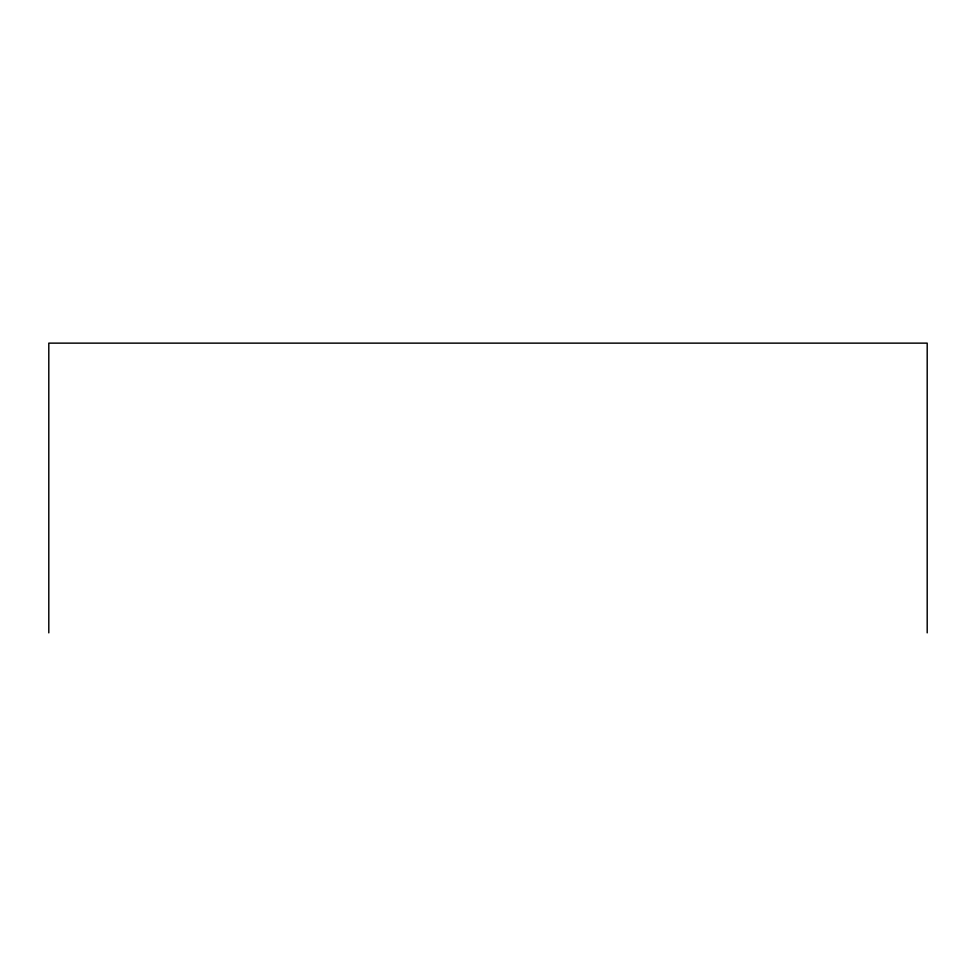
<?xml version="1.0" encoding="UTF-8"?>
<svg xmlns="http://www.w3.org/2000/svg" width="976" height="976" viewBox="0 0 976 976"><rect width="100%" height="100%" fill="white"/><g stroke="black" fill="none" stroke-linecap="round" stroke-linejoin="round"><path stroke-width="1.46" d="M927.2 632.863L927.2 343.137L48.8 343.137L48.8 632.863"/></g></svg>
